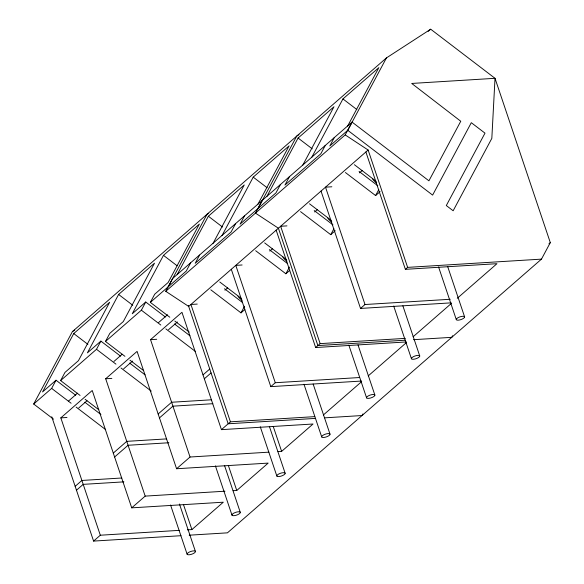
<?xml version="1.0" encoding="UTF-8"?>
<svg xmlns="http://www.w3.org/2000/svg" width="584" height="584" viewBox="0 0 584 584"><rect width="100%" height="100%" fill="white"/><g stroke="black" fill="none" stroke-linecap="round" stroke-linejoin="round"><path stroke-width="0.88" d="M53.502 419.151L33.697 404.033L72.38 331.632L386.447 57.904L430.685 29.2L495.013 78.314L550.303 242.615L541.477 259.128L227.439 532.842L189.194 535.192M80.066 395.426L60.619 380.571L64.985 372.395L78.446 360.671L109.639 302.278L73.745 333.559L42.552 391.952L56.013 380.221L75.665 395.222M33.697 404.033L51.648 388.396L56.013 380.221M124.925 356.32L105.478 341.472L109.85 333.296L123.304 321.565L154.505 263.18L118.61 294.46L87.418 352.846L100.871 341.114L120.523 356.123M60.619 380.571L96.506 349.29L100.871 341.114M169.791 317.221L150.343 302.373L154.709 294.197L168.17 282.466L199.363 224.073L163.476 255.354L132.276 313.747L145.737 302.016L165.389 317.024M105.478 341.472L141.372 310.192L145.737 302.016M168.287 286.729L206.992 214.306L208.517 213.313M177.164 274.626L208.364 216.233L244.251 184.953L213.058 243.346M190.625 262.895L186.26 271.071L150.343 302.373M199.597 255.077L195.231 263.253L231.118 231.965L235.483 223.796M222.029 235.527L253.222 177.135L289.116 145.854L257.916 204.239M244.462 215.971L240.09 224.147L275.984 192.866L280.349 184.69M258.04 208.51L296.723 136.101L299.008 134.619M266.888 196.421L298.088 138.036L333.975 106.748L302.782 165.141M289.321 176.872L284.956 185.048L320.842 153.767L325.215 145.591M311.754 157.322L342.947 98.93L378.841 67.649L347.648 126.042M334.187 137.773L329.821 145.949L347.765 130.305L386.447 57.904M210.824 289.825L241.002 312.871L244.572 306.184M255.683 250.726L285.868 273.772L289.438 267.085M300.548 211.627L330.726 234.666L333.902 228.724M345.414 172.521L375.592 195.567L378.768 189.625M362.868 413.961L362.029 415.538L324.697 417.837M452.593 335.756L451.753 337.333L413.509 339.691M165.746 291.314L345.195 134.911L368.132 150.022L188.683 306.425L165.746 291.314L172.616 278.495L352.072 122.093L428.926 180.821L460.761 121.246L411.713 83.446L495.013 78.314L491.83 138.371L453.147 210.773L446.307 205.546L484.99 133.145L471.303 122.691L432.62 195.1L347.765 130.305M262.34 200.297L255.471 213.116L278.407 228.22L317.9 345.575L405.318 340.195M345.195 134.911L352.072 122.093M428.189 31.375L430.685 29.2M68.627 400.945L77.555 393.163M113.946 361.445L122.187 354.262M158.585 322.543L167.506 314.761M51.75 416.772L93.586 541.083L100.317 535.221L60.824 417.867L92.228 390.492L131.721 507.846L223.3 502.204L191.895 529.579L187.362 529.856M131.721 507.846L145.182 496.115L105.689 378.76L137.087 351.393L176.587 468.748L268.166 463.105L236.761 490.472L233.133 490.699M176.587 468.748L190.041 457.016L150.548 339.662L181.952 312.294L221.446 429.649L313.031 424.006L281.627 451.374L277.999 451.6M78.789 407.909L86.987 400.77M123.655 368.811L132.531 361.073M168.52 329.704L177.39 321.974M224.935 290.182L227.672 287.795M269.801 251.076L272.538 248.696M314.666 211.977L317.404 209.59M359.525 172.879L362.262 170.492M241.002 312.871L244.849 309.52M285.868 273.772L289.708 270.421M330.726 234.666L335.216 230.76M375.592 195.567L380.075 191.654M75.161 486.319L81.884 480.457L121.786 477.997M113.289 453.082L126.75 441.351L166.644 438.891M158.155 413.983L171.616 402.252L211.51 399.792M203.02 374.877L209.744 369.015M76.475 490.231L83.205 484.362L123.903 481.858M114.61 456.995L128.064 445.264L168.871 442.752M159.468 417.896L172.93 406.165L212.824 403.705M204.334 378.79L211.065 372.928M221.446 429.649L230.417 421.823L314.747 416.633M231.3 269.282L270.793 386.637L275.283 382.724L359.613 377.527M276.166 230.176L315.659 347.531L320.149 343.626L405.376 338.37M321.025 191.077L360.525 308.432L365.007 304.519L450.242 299.271M365.891 151.979L405.384 269.333L407.632 267.377L541.477 259.128M323.368 414.99L361.693 381.586M368.234 375.892L406.559 342.487M413.092 336.786L451.417 303.388M457.272 298.285L496.969 263.691L405.384 269.333M548.931 243.805L550.303 242.615M72.38 331.632L74.672 330.142M331.836 186.778L325.514 187.165L365.007 304.519M286.97 225.877L280.649 226.271L320.149 343.626M242.104 264.983L235.79 265.37L275.283 382.724M197.246 304.082L190.924 304.468L230.417 421.823M360.525 308.432L451.198 302.848M150.548 339.662L156.716 339.282M315.659 347.531L406.333 341.947M105.689 378.76L111.851 378.381M270.793 386.637L361.474 381.045M60.824 417.867L66.985 417.487M315.586 418.392L228.176 423.78L188.376 305.512M190.041 457.016L268.932 452.155M145.182 496.115L224.971 491.202M100.317 535.221L179.208 530.36M93.586 541.083L180.996 535.696M342.947 98.93L356.824 109.529M354.386 164.703L376.14 181.317M359.065 171.44L377.797 185.741M298.088 138.036L312.228 148.832M309.52 203.801L331.281 220.416M314.207 210.547L332.931 224.847M253.222 177.135L267.1 187.727M264.654 242.907L286.416 259.522M269.341 249.645L287.35 263.399M208.364 216.233L222.504 227.03M219.796 282.006L241.55 298.621M224.482 288.744L242.484 302.497M163.476 255.354L177.127 265.778M174.835 321.069L189.238 332.07M174.514 323.989L189.953 335.778M141.372 310.192L160.819 325.04M165.863 328.894L195.392 351.444M118.61 294.46L132.75 305.257M129.969 360.175L143.657 370.621M129.648 363.087L145.095 374.877M96.506 349.29L115.953 364.146M120.998 367.993L151.249 391.097M73.745 333.559L87.892 344.356M85.111 399.274L98.791 409.727M84.79 402.194L100.93 414.516M51.648 388.396L71.095 403.245M76.132 407.092L105.668 429.641M447.738 266.735L464.609 316.878A4.38 1.46 -18.6 0 1 458.637 320.142A4.38 1.46 -18.6 0 1 458.09 317.659A4.38 1.46 -18.6 0 1 464.609 316.878M438.569 266.932L456.316 319.674M368.132 150.022L407.632 267.377M402.872 305.833L419.75 355.984A4.38 1.46 -18.6 0 1 413.779 359.24A4.38 1.46 -18.6 0 1 413.231 356.758A4.38 1.46 -18.6 0 1 419.75 355.984M393.704 306.038L411.457 358.773M358.007 344.94L374.884 395.083A4.38 1.46 -18.6 0 1 368.913 398.346A4.38 1.46 -18.6 0 1 368.365 395.857A4.38 1.46 -18.6 0 1 374.884 395.083M348.845 345.137L366.591 397.872M313.148 384.038L330.026 434.182A4.38 1.46 -18.6 0 1 324.047 437.445A4.38 1.46 -18.6 0 1 323.507 434.963A4.38 1.46 -18.6 0 1 330.026 434.182M303.979 384.236L321.726 436.978M273.21 426.378L281.627 451.374M269.443 426.59L285.16 473.288A4.38 1.46 -18.6 0 1 279.188 476.544A4.38 1.46 -18.6 0 1 278.641 474.062A4.38 1.46 -18.6 0 1 285.16 473.288M260.281 426.794L276.867 476.077M228.351 465.477L236.761 490.472M224.584 465.689L240.294 512.387A4.38 1.46 -18.6 0 1 234.323 515.65A4.38 1.46 -18.6 0 1 233.775 513.161A4.38 1.46 -18.6 0 1 240.294 512.387M215.416 465.893L232.001 515.176M183.486 504.583L191.895 529.579M179.463 504.029L195.436 551.486A4.38 1.46 -18.6 0 1 189.464 554.749A4.38 1.46 -18.6 0 1 188.917 552.267A4.38 1.46 -18.6 0 1 195.436 551.486M170.55 504.992L187.136 554.282M242.075 300.154A8.76 5.73 28.1 0 1 237.995 296.168M286.934 261.048A8.76 5.73 28.1 0 1 282.86 257.062M376.665 182.85A8.76 5.73 28.1 0 1 372.585 178.865M331.8 221.949A8.76 5.73 28.1 0 1 327.719 217.963"/></g></svg>
